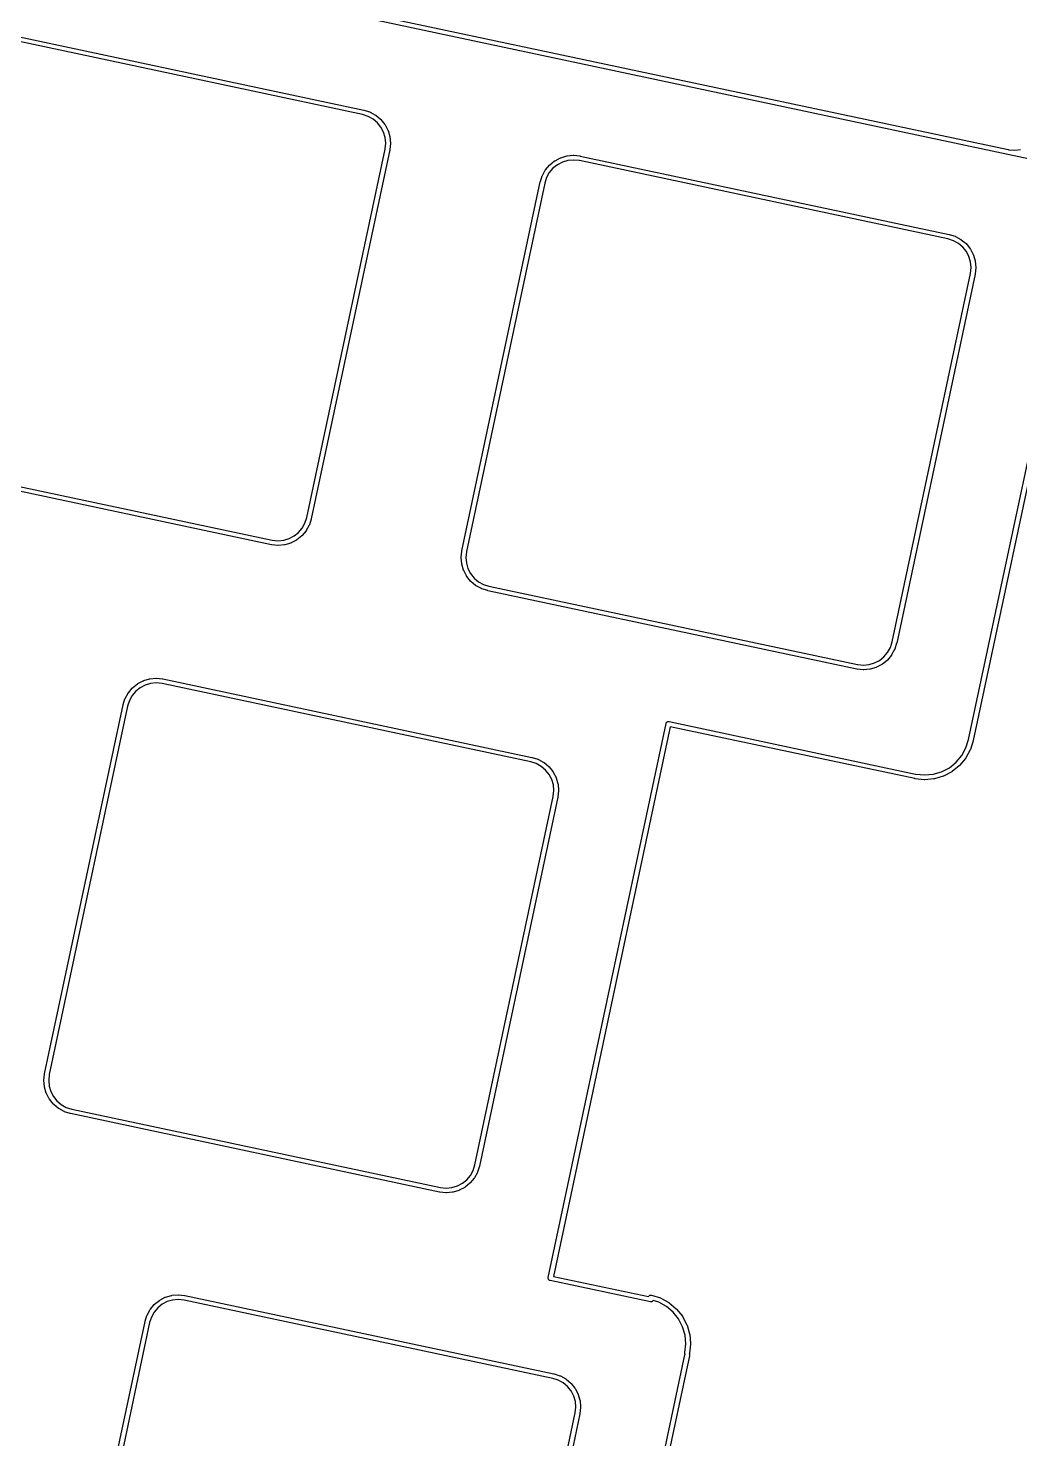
# Model space of a CAD drawing. Extents: x 59 to 2996, y -153 to 1402.
# Drawn here: x 623.4 to 654.97, y 485.63 to 530.54 of the extents above; entities that cross this region are included whole.
import ezdxf

# ---------------------------------------------------------------- set-up
doc = ezdxf.new("R2010")
doc.units = 0
doc.layers.add('BLACK', color=7, linetype='CONTINUOUS')

msp = doc.modelspace()

# ---------------------------------------------------------------- linework, layer by layer
at = {"layer": 'BLACK', "linetype": 'Continuous'}
for p, q in [((655.783, 526.269), (578.992, 542.592)), ((622.313, 533.537), (654.598, 526.674)), ((622.339, 530.432), (634.084, 527.935)), ((634.046, 527.79), (622.312, 530.284)), ((634.222, 527.734), (634.046, 527.79)), ((634.084, 527.935), (634.09, 527.933)), ((634.09, 527.933), (634.274, 527.875)), ((634.38, 527.647), (634.222, 527.734)), ((634.274, 527.875), (634.274, 527.875)), ((634.274, 527.875), (634.274, 527.875)), ((634.274, 527.875), (634.275, 527.875)), ((634.275, 527.875), (634.281, 527.872)), ((634.281, 527.872), (634.287, 527.869)), ((634.287, 527.869), (634.458, 527.775)), ((634.458, 527.775), (634.459, 527.775)), ((634.459, 527.775), (634.465, 527.771)), ((634.465, 527.771), (634.471, 527.767)), ((634.471, 527.767), (634.62, 527.641)), ((634.518, 527.531), (634.38, 527.647)), ((634.631, 527.391), (634.518, 527.531)), ((634.62, 527.641), (634.62, 527.641)), ((634.62, 527.641), (634.62, 527.641)), ((634.62, 527.641), (634.621, 527.641)), ((634.621, 527.641), (634.626, 527.636)), ((634.626, 527.636), (634.63, 527.631)), ((634.63, 527.631), (634.753, 527.479)), ((634.715, 527.231), (634.631, 527.391)), ((634.753, 527.479), (634.753, 527.479)), ((634.753, 527.479), (634.753, 527.479)), ((634.753, 527.479), (634.753, 527.478)), ((634.753, 527.478), (634.757, 527.472)), ((634.757, 527.472), (634.761, 527.467)), ((634.761, 527.467), (634.851, 527.294)), ((634.851, 527.294), (634.851, 527.294)), ((634.851, 527.294), (634.851, 527.294)), ((634.851, 527.294), (634.851, 527.293)), ((634.851, 527.293), (634.854, 527.286)), ((634.854, 527.286), (634.856, 527.28)), ((634.856, 527.28), (634.912, 527.093)), ((634.766, 527.058), (634.715, 527.231)), ((634.763, 526.695), (634.782, 526.878)), ((634.782, 526.878), (634.766, 527.058)), ((634.912, 527.093), (634.912, 527.093)), ((634.912, 527.093), (634.912, 527.093)), ((634.912, 527.093), (634.912, 527.092)), ((634.912, 527.092), (634.913, 527.085)), ((634.932, 526.87), (634.912, 526.675)), ((634.913, 527.085), (634.914, 527.079)), ((634.914, 527.079), (634.932, 526.884)), ((634.932, 526.884), (634.932, 526.884)), ((634.932, 526.884), (634.932, 526.884)), ((634.932, 526.884), (634.932, 526.883)), ((634.932, 526.883), (634.932, 526.876)), ((634.932, 526.876), (634.932, 526.87)), ((632.268, 514.958), (634.762, 526.692)), ((634.91, 526.664), (632.413, 514.919)), ((634.762, 526.692), (634.763, 526.695)), ((634.911, 526.671), (634.91, 526.668)), ((634.91, 526.668), (634.91, 526.665)), ((634.91, 526.665), (634.91, 526.664)), ((634.912, 526.675), (634.911, 526.674)), ((634.911, 526.674), (634.911, 526.671)), ((640.171, 526.322), (640.344, 526.412)), ((640.344, 526.412), (640.345, 526.413)), ((640.345, 526.413), (640.351, 526.415)), ((640.351, 526.415), (640.358, 526.418)), ((640.358, 526.418), (640.545, 526.473)), ((640.545, 526.473), (640.545, 526.473)), ((640.545, 526.473), (640.546, 526.473)), ((640.546, 526.473), (640.552, 526.474)), ((640.552, 526.474), (640.559, 526.476)), ((640.559, 526.476), (640.753, 526.493)), ((640.753, 526.493), (640.753, 526.493)), ((640.753, 526.493), (640.753, 526.493)), ((640.753, 526.493), (640.755, 526.493)), ((640.755, 526.493), (640.761, 526.493)), ((640.761, 526.493), (640.768, 526.493)), ((640.768, 526.493), (640.962, 526.473)), ((640.962, 526.473), (640.963, 526.473)), ((640.963, 526.473), (640.966, 526.472)), ((640.966, 526.472), (640.97, 526.472)), ((640.97, 526.472), (640.973, 526.471)), ((640.973, 526.471), (640.973, 526.471)), ((640.973, 526.471), (652.718, 523.974)), ((654.598, 526.674), (654.621, 526.67)), ((654.621, 526.67), (654.804, 526.654)), ((654.804, 526.654), (654.987, 526.675)), ((639.768, 525.849), (639.862, 526.02)), ((639.862, 526.02), (639.863, 526.021)), ((639.862, 526.02), (639.862, 526.02)), ((639.862, 526.02), (639.862, 526.02)), ((639.863, 526.021), (639.867, 526.026)), ((639.867, 526.026), (639.871, 526.032)), ((639.871, 526.032), (639.996, 526.181)), ((639.99, 525.941), (639.903, 525.783)), ((640.106, 526.079), (639.99, 525.941)), ((639.996, 526.181), (639.997, 526.182)), ((639.997, 526.182), (640.002, 526.187)), ((640.002, 526.187), (640.007, 526.191)), ((640.007, 526.191), (640.159, 526.314)), ((640.247, 526.192), (640.106, 526.079)), ((640.159, 526.314), (640.16, 526.314)), ((640.16, 526.314), (640.165, 526.318)), ((640.165, 526.318), (640.171, 526.322)), ((640.407, 526.276), (640.247, 526.192)), ((640.58, 526.327), (640.407, 526.276)), ((640.76, 526.343), (640.58, 526.327)), ((640.943, 526.324), (640.76, 526.343)), ((640.946, 526.323), (640.943, 526.324)), ((652.68, 523.829), (640.946, 526.323)), ((637.206, 513.901), (639.703, 525.646)), ((639.848, 525.607), (637.354, 513.874)), ((639.703, 525.646), (639.706, 525.656)), ((639.706, 525.656), (639.763, 525.835)), ((639.706, 525.656), (639.706, 525.656)), ((639.763, 525.836), (639.766, 525.842)), ((639.763, 525.835), (639.763, 525.836)), ((639.763, 525.835), (639.763, 525.835)), ((639.763, 525.835), (639.763, 525.835)), ((639.766, 525.842), (639.768, 525.849)), ((639.903, 525.783), (639.848, 525.607)), ((653.338, 507.895), (656.884, 524.578)), ((657.032, 524.551), (653.483, 507.857)), ((652.855, 523.773), (652.68, 523.829)), ((652.718, 523.974), (652.722, 523.973)), ((652.722, 523.973), (652.722, 523.973)), ((652.722, 523.973), (652.908, 523.914)), ((653.013, 523.687), (652.855, 523.773)), ((652.908, 523.914), (652.908, 523.914)), ((652.908, 523.914), (652.908, 523.914)), ((652.908, 523.914), (652.909, 523.914)), ((652.909, 523.914), (652.915, 523.911)), ((652.915, 523.911), (652.921, 523.908)), ((652.921, 523.908), (653.092, 523.814)), ((653.152, 523.571), (653.013, 523.687)), ((653.092, 523.814), (653.092, 523.814)), ((653.092, 523.814), (653.092, 523.814)), ((653.092, 523.814), (653.093, 523.814)), ((653.093, 523.814), (653.099, 523.81)), ((653.099, 523.81), (653.104, 523.806)), ((653.104, 523.806), (653.254, 523.681)), ((653.254, 523.681), (653.255, 523.68)), ((653.255, 523.68), (653.259, 523.675)), ((653.259, 523.675), (653.264, 523.67)), ((653.265, 523.43), (653.152, 523.571)), ((653.264, 523.67), (653.386, 523.518)), ((653.348, 523.27), (653.265, 523.43)), ((653.399, 523.097), (653.348, 523.27)), ((653.386, 523.518), (653.386, 523.518)), ((653.386, 523.518), (653.386, 523.518)), ((653.386, 523.518), (653.387, 523.517)), ((653.387, 523.517), (653.391, 523.512)), ((653.391, 523.512), (653.394, 523.506)), ((653.394, 523.506), (653.485, 523.333)), ((653.485, 523.333), (653.485, 523.333)), ((653.485, 523.333), (653.485, 523.333)), ((653.485, 523.333), (653.485, 523.332)), ((653.485, 523.332), (653.488, 523.326)), ((653.488, 523.326), (653.49, 523.319)), ((653.49, 523.319), (653.545, 523.132)), ((653.396, 522.734), (653.416, 522.917)), ((653.416, 522.917), (653.399, 523.097)), ((653.545, 523.132), (653.546, 523.131)), ((653.566, 522.909), (653.545, 522.715)), ((653.546, 523.131), (653.547, 523.124)), ((653.547, 523.124), (653.548, 523.118)), ((653.548, 523.118), (653.566, 522.923)), ((653.566, 522.923), (653.566, 522.923)), ((653.566, 522.923), (653.566, 522.923)), ((653.566, 522.923), (653.566, 522.922)), ((653.566, 522.922), (653.566, 522.916)), ((653.566, 522.916), (653.566, 522.909)), ((650.902, 510.998), (653.396, 522.732)), ((653.543, 522.704), (651.047, 510.959)), ((653.396, 522.732), (653.396, 522.734)), ((653.544, 522.707), (653.543, 522.704)), ((653.543, 522.704), (653.543, 522.704)), ((653.545, 522.714), (653.544, 522.71)), ((653.544, 522.71), (653.544, 522.707)), ((653.545, 522.715), (653.545, 522.714)), ((631.143, 514.095), (619.398, 516.591)), ((619.436, 516.736), (631.17, 514.242)), ((632.125, 514.624), (632.212, 514.782)), ((632.212, 514.782), (632.268, 514.958)), ((632.347, 514.716), (632.253, 514.546)), ((632.35, 514.723), (632.347, 514.716)), ((632.353, 514.729), (632.35, 514.723)), ((632.41, 514.909), (632.353, 514.73)), ((632.353, 514.73), (632.353, 514.73)), ((632.353, 514.73), (632.353, 514.73)), ((632.353, 514.73), (632.353, 514.729)), ((632.413, 514.919), (632.41, 514.909)), ((632.41, 514.909), (632.41, 514.909)), ((631.17, 514.242), (631.173, 514.242)), ((631.173, 514.242), (631.356, 514.222)), ((631.536, 514.239), (631.709, 514.29)), ((631.709, 514.29), (631.869, 514.373)), ((631.945, 514.244), (631.772, 514.153)), ((631.869, 514.373), (632.009, 514.486)), ((631.95, 514.248), (631.945, 514.244)), ((631.956, 514.251), (631.95, 514.248)), ((631.957, 514.252), (631.956, 514.251)), ((632.109, 514.374), (631.957, 514.252)), ((631.957, 514.252), (631.957, 514.252)), ((631.957, 514.252), (631.957, 514.252)), ((632.009, 514.486), (632.125, 514.624)), ((632.114, 514.379), (632.109, 514.374)), ((632.119, 514.384), (632.114, 514.379)), ((632.12, 514.384), (632.119, 514.384)), ((632.245, 514.534), (632.12, 514.384)), ((632.12, 514.384), (632.12, 514.384)), ((632.12, 514.384), (632.12, 514.384)), ((632.249, 514.539), (632.245, 514.534)), ((632.253, 514.545), (632.249, 514.539)), ((632.253, 514.546), (632.253, 514.546)), ((632.253, 514.546), (632.253, 514.546)), ((632.253, 514.546), (632.253, 514.545)), ((631.146, 514.094), (631.143, 514.095)), ((631.143, 514.095), (631.143, 514.095)), ((631.149, 514.094), (631.146, 514.094)), ((631.152, 514.093), (631.149, 514.094)), ((631.153, 514.093), (631.152, 514.093)), ((631.348, 514.072), (631.153, 514.093)), ((631.354, 514.072), (631.348, 514.072)), ((631.361, 514.072), (631.354, 514.072)), ((631.356, 514.222), (631.536, 514.239)), ((631.362, 514.072), (631.361, 514.072)), ((631.557, 514.09), (631.362, 514.072)), ((631.362, 514.072), (631.362, 514.072)), ((631.362, 514.072), (631.362, 514.072)), ((631.563, 514.091), (631.557, 514.09)), ((631.57, 514.092), (631.563, 514.091)), ((631.571, 514.093), (631.57, 514.092)), ((631.758, 514.148), (631.571, 514.093)), ((631.571, 514.093), (631.571, 514.093)), ((631.571, 514.093), (631.571, 514.093)), ((631.764, 514.15), (631.758, 514.148)), ((631.771, 514.153), (631.764, 514.15)), ((631.772, 514.153), (631.771, 514.153)), ((631.772, 514.153), (631.772, 514.153)), ((631.772, 514.153), (631.772, 514.153)), ((637.184, 513.696), (637.204, 513.89)), ((637.204, 513.891), (637.205, 513.894)), ((637.204, 513.89), (637.204, 513.891)), ((637.205, 513.898), (637.206, 513.901)), ((637.205, 513.894), (637.205, 513.898)), ((637.206, 513.901), (637.206, 513.901)), ((637.353, 513.871), (637.334, 513.688)), ((637.354, 513.874), (637.353, 513.871)), ((637.354, 513.874), (637.354, 513.874)), ((637.184, 513.689), (637.184, 513.696)), ((637.184, 513.682), (637.184, 513.689)), ((637.184, 513.681), (637.184, 513.682)), ((637.201, 513.487), (637.184, 513.681)), ((637.184, 513.681), (637.184, 513.681)), ((637.184, 513.681), (637.184, 513.681)), ((637.203, 513.48), (637.201, 513.487)), ((637.204, 513.474), (637.203, 513.48)), ((637.204, 513.473), (637.204, 513.474)), ((637.259, 513.285), (637.204, 513.473)), ((637.334, 513.688), (637.35, 513.508)), ((637.35, 513.508), (637.401, 513.335)), ((637.262, 513.279), (637.259, 513.285)), ((637.264, 513.273), (637.262, 513.279)), ((637.265, 513.272), (637.264, 513.273)), ((637.355, 513.099), (637.265, 513.272)), ((637.265, 513.272), (637.265, 513.272)), ((637.265, 513.272), (637.265, 513.272)), ((637.359, 513.093), (637.355, 513.099)), ((637.362, 513.087), (637.359, 513.093)), ((637.363, 513.087), (637.362, 513.087)), ((637.485, 512.935), (637.363, 513.087)), ((637.363, 513.087), (637.363, 513.087)), ((637.363, 513.087), (637.363, 513.087)), ((637.401, 513.335), (637.485, 513.175)), ((637.485, 513.175), (637.598, 513.034)), ((637.49, 512.93), (637.485, 512.935)), ((637.495, 512.925), (637.49, 512.93)), ((637.496, 512.924), (637.495, 512.925)), ((637.645, 512.799), (637.496, 512.924)), ((637.496, 512.924), (637.496, 512.924)), ((637.496, 512.924), (637.496, 512.924)), ((637.598, 513.034), (637.736, 512.918)), ((637.736, 512.918), (637.894, 512.831)), ((637.651, 512.795), (637.645, 512.799)), ((637.656, 512.791), (637.651, 512.795)), ((637.657, 512.79), (637.656, 512.791)), ((637.828, 512.696), (637.657, 512.79)), ((637.657, 512.79), (637.657, 512.79)), ((637.835, 512.694), (637.828, 512.696)), ((637.841, 512.691), (637.835, 512.694)), ((637.842, 512.691), (637.841, 512.691)), ((638.028, 512.632), (637.842, 512.691)), ((637.842, 512.691), (637.842, 512.691)), ((637.842, 512.691), (637.842, 512.691)), ((637.894, 512.831), (638.07, 512.776)), ((638.031, 512.63), (638.028, 512.632)), ((638.028, 512.632), (638.028, 512.632)), ((649.776, 510.134), (638.031, 512.63)), ((638.07, 512.776), (649.804, 510.281)), ((650.643, 510.526), (650.759, 510.664)), ((650.759, 510.664), (650.846, 510.822)), ((650.846, 510.822), (650.902, 510.998)), ((650.981, 510.756), (650.887, 510.585)), ((650.984, 510.762), (650.981, 510.756)), ((650.986, 510.769), (650.984, 510.762)), ((650.987, 510.77), (650.986, 510.769)), ((651.046, 510.956), (650.987, 510.77)), ((650.987, 510.77), (650.987, 510.77)), ((650.987, 510.77), (650.987, 510.77)), ((651.047, 510.959), (651.046, 510.956)), ((651.046, 510.956), (651.046, 510.956)), ((649.804, 510.281), (649.807, 510.281)), ((649.807, 510.281), (649.99, 510.262)), ((649.99, 510.262), (650.169, 510.278)), ((650.169, 510.278), (650.343, 510.329)), ((650.343, 510.329), (650.502, 510.413)), ((650.578, 510.283), (650.405, 510.193)), ((650.502, 510.413), (650.643, 510.526)), ((650.584, 510.287), (650.578, 510.283)), ((650.59, 510.29), (650.584, 510.287)), ((650.591, 510.291), (650.59, 510.29)), ((650.743, 510.413), (650.591, 510.291)), ((650.591, 510.291), (650.591, 510.291)), ((650.591, 510.291), (650.591, 510.291)), ((650.748, 510.418), (650.743, 510.413)), ((650.753, 510.423), (650.748, 510.418)), ((650.879, 510.573), (650.753, 510.424)), ((650.753, 510.424), (650.753, 510.424)), ((650.753, 510.424), (650.753, 510.424)), ((650.753, 510.424), (650.753, 510.423)), ((650.883, 510.579), (650.879, 510.573)), ((650.886, 510.584), (650.883, 510.579)), ((650.887, 510.585), (650.886, 510.584)), ((650.887, 510.585), (650.887, 510.585)), ((650.887, 510.585), (650.887, 510.585)), ((626.891, 509.672), (627.064, 509.763)), ((627.064, 509.763), (627.065, 509.763)), ((627.065, 509.763), (627.071, 509.766)), ((627.071, 509.766), (627.078, 509.768)), ((627.078, 509.768), (627.265, 509.823)), ((627.265, 509.823), (627.266, 509.824)), ((627.266, 509.824), (627.272, 509.825)), ((627.272, 509.825), (627.279, 509.826)), ((627.279, 509.826), (627.473, 509.844)), ((627.473, 509.844), (627.473, 509.844)), ((627.473, 509.844), (627.473, 509.844)), ((627.473, 509.844), (627.475, 509.844)), ((627.475, 509.844), (627.481, 509.844)), ((627.481, 509.844), (627.488, 509.844)), ((627.488, 509.844), (627.682, 509.823)), ((627.682, 509.823), (627.683, 509.823)), ((627.683, 509.823), (627.686, 509.822)), ((627.686, 509.822), (627.69, 509.822)), ((627.69, 509.822), (627.693, 509.821)), ((627.693, 509.821), (627.693, 509.821)), ((627.693, 509.821), (639.438, 507.325)), ((649.78, 510.133), (649.776, 510.134)), ((649.776, 510.134), (649.776, 510.134)), ((649.783, 510.133), (649.78, 510.133)), ((649.786, 510.132), (649.783, 510.133)), ((649.787, 510.132), (649.786, 510.132)), ((649.981, 510.112), (649.787, 510.132)), ((649.988, 510.112), (649.981, 510.112)), ((649.995, 510.112), (649.988, 510.112)), ((649.996, 510.112), (649.995, 510.112)), ((650.19, 510.129), (649.996, 510.112)), ((649.996, 510.112), (649.996, 510.112)), ((649.996, 510.112), (649.996, 510.112)), ((650.197, 510.131), (650.19, 510.129)), ((650.204, 510.132), (650.197, 510.131)), ((650.205, 510.132), (650.204, 510.132)), ((650.392, 510.187), (650.205, 510.132)), ((650.205, 510.132), (650.205, 510.132)), ((650.398, 510.19), (650.392, 510.187)), ((650.405, 510.192), (650.398, 510.19)), ((650.405, 510.193), (650.405, 510.193)), ((650.405, 510.193), (650.405, 510.193)), ((650.405, 510.193), (650.405, 510.192)), ((626.488, 509.199), (626.582, 509.37)), ((626.582, 509.37), (626.583, 509.371)), ((626.582, 509.37), (626.582, 509.37)), ((626.582, 509.37), (626.582, 509.37)), ((626.583, 509.371), (626.587, 509.377)), ((626.587, 509.377), (626.591, 509.382)), ((626.591, 509.382), (626.716, 509.532)), ((626.826, 509.43), (626.71, 509.291)), ((626.716, 509.532), (626.717, 509.532)), ((626.717, 509.532), (626.722, 509.537)), ((626.722, 509.537), (626.727, 509.542)), ((626.727, 509.542), (626.879, 509.664)), ((626.967, 509.543), (626.826, 509.43)), ((626.879, 509.664), (626.88, 509.665)), ((626.88, 509.665), (626.885, 509.669)), ((626.885, 509.669), (626.891, 509.672)), ((627.127, 509.626), (626.967, 509.543)), ((627.3, 509.677), (627.127, 509.626)), ((627.48, 509.694), (627.3, 509.677)), ((627.663, 509.674), (627.48, 509.694)), ((627.666, 509.674), (627.663, 509.674)), ((639.4, 507.18), (627.666, 509.674)), ((623.926, 497.251), (626.423, 508.996)), ((626.568, 508.958), (624.074, 497.224)), ((626.423, 508.996), (626.426, 509.007)), ((626.426, 509.007), (626.483, 509.186)), ((626.426, 509.007), (626.426, 509.007)), ((626.483, 509.187), (626.486, 509.193)), ((626.483, 509.186), (626.483, 509.187)), ((626.483, 509.186), (626.483, 509.186)), ((626.483, 509.186), (626.483, 509.186)), ((626.486, 509.193), (626.488, 509.199)), ((626.623, 509.133), (626.568, 508.958)), ((626.71, 509.291), (626.623, 509.133)), ((643.707, 508.405), (643.709, 508.408)), ((643.707, 508.401), (643.707, 508.405)), ((643.709, 508.408), (643.712, 508.419)), ((643.709, 508.408), (643.709, 508.408)), ((643.712, 508.419), (643.719, 508.432)), ((643.719, 508.432), (643.729, 508.443)), ((643.729, 508.443), (643.74, 508.452)), ((643.74, 508.452), (643.753, 508.459)), ((643.753, 508.459), (643.767, 508.463)), ((643.767, 508.463), (643.782, 508.465)), ((643.782, 508.465), (643.793, 508.463)), ((643.793, 508.463), (643.793, 508.463)), ((643.793, 508.463), (643.797, 508.463)), ((643.797, 508.463), (643.8, 508.462)), ((643.8, 508.462), (651.647, 506.794)), ((639.957, 490.76), (643.707, 508.401)), ((643.839, 508.3), (640.119, 490.799)), ((651.62, 506.646), (643.839, 508.3)), ((653.119, 507.383), (653.253, 507.626)), ((653.388, 507.561), (653.247, 507.304)), ((653.253, 507.626), (653.338, 507.895)), ((653.391, 507.567), (653.388, 507.561)), ((653.394, 507.573), (653.391, 507.567)), ((653.482, 507.853), (653.394, 507.574)), ((653.394, 507.574), (653.394, 507.574)), ((653.394, 507.574), (653.394, 507.574)), ((653.394, 507.574), (653.394, 507.573)), ((653.483, 507.857), (653.482, 507.853)), ((653.482, 507.853), (653.482, 507.853)), ((639.575, 507.124), (639.4, 507.18)), ((639.438, 507.325), (639.442, 507.324)), ((639.442, 507.324), (639.442, 507.324)), ((639.442, 507.324), (639.628, 507.265)), ((639.733, 507.037), (639.575, 507.124)), ((639.628, 507.265), (639.628, 507.265)), ((639.628, 507.265), (639.628, 507.265)), ((639.628, 507.265), (639.629, 507.264)), ((639.629, 507.264), (639.635, 507.262)), ((639.635, 507.262), (639.641, 507.259)), ((639.641, 507.259), (639.812, 507.165)), ((639.812, 507.165), (639.812, 507.165)), ((639.812, 507.165), (639.812, 507.165)), ((639.812, 507.165), (639.813, 507.164)), ((639.813, 507.164), (639.819, 507.16)), ((639.819, 507.16), (639.824, 507.157)), ((639.824, 507.157), (639.974, 507.031)), ((652.724, 506.996), (652.94, 507.17)), ((653.04, 507.058), (652.812, 506.874)), ((652.94, 507.17), (653.119, 507.383)), ((653.045, 507.062), (653.04, 507.058)), ((653.05, 507.067), (653.045, 507.062)), ((653.051, 507.068), (653.05, 507.067)), ((653.239, 507.292), (653.051, 507.068)), ((653.051, 507.068), (653.051, 507.068)), ((653.051, 507.068), (653.051, 507.068)), ((653.243, 507.298), (653.239, 507.292)), ((653.247, 507.303), (653.243, 507.298)), ((653.247, 507.304), (653.247, 507.303)), ((639.872, 506.921), (639.733, 507.037)), ((639.985, 506.78), (639.872, 506.921)), ((639.974, 507.031), (639.974, 507.031)), ((639.974, 507.031), (639.974, 507.031)), ((639.974, 507.031), (639.975, 507.031)), ((639.975, 507.031), (639.979, 507.026)), ((639.979, 507.026), (639.984, 507.021)), ((639.984, 507.021), (640.106, 506.869)), ((640.068, 506.62), (639.985, 506.78)), ((640.119, 506.447), (640.068, 506.62)), ((640.106, 506.869), (640.106, 506.869)), ((640.106, 506.869), (640.106, 506.869)), ((640.106, 506.869), (640.107, 506.868)), ((640.107, 506.868), (640.111, 506.862)), ((640.111, 506.862), (640.114, 506.856)), ((640.114, 506.856), (640.205, 506.683)), ((640.205, 506.683), (640.205, 506.683)), ((640.205, 506.683), (640.205, 506.683)), ((640.205, 506.683), (640.205, 506.682)), ((640.205, 506.682), (640.208, 506.676)), ((640.208, 506.676), (640.21, 506.67)), ((640.21, 506.67), (640.265, 506.483)), ((651.627, 506.645), (651.62, 506.646)), ((651.62, 506.646), (651.62, 506.646)), ((651.63, 506.645), (651.627, 506.645)), ((651.633, 506.644), (651.63, 506.645)), ((651.634, 506.644), (651.633, 506.644)), ((651.925, 506.613), (651.634, 506.644)), ((651.647, 506.794), (651.654, 506.793)), ((651.654, 506.793), (651.934, 506.763)), ((651.932, 506.613), (651.925, 506.613)), ((651.939, 506.613), (651.932, 506.613)), ((651.934, 506.763), (652.211, 506.788)), ((651.94, 506.613), (651.939, 506.613)), ((652.232, 506.64), (651.94, 506.613)), ((651.94, 506.613), (651.94, 506.613)), ((651.94, 506.613), (651.94, 506.613)), ((652.211, 506.788), (652.477, 506.867)), ((652.238, 506.641), (652.232, 506.64)), ((652.245, 506.642), (652.238, 506.641)), ((652.246, 506.642), (652.245, 506.642)), ((652.527, 506.725), (652.246, 506.642)), ((652.477, 506.867), (652.724, 506.996)), ((652.533, 506.728), (652.527, 506.725)), ((652.539, 506.73), (652.533, 506.728)), ((652.54, 506.73), (652.539, 506.73)), ((652.8, 506.866), (652.54, 506.73)), ((652.54, 506.73), (652.54, 506.73)), ((652.54, 506.73), (652.54, 506.73)), ((652.805, 506.87), (652.8, 506.866)), ((652.811, 506.873), (652.805, 506.87)), ((652.812, 506.874), (652.811, 506.873)), ((652.812, 506.874), (652.812, 506.874)), ((652.812, 506.874), (652.812, 506.874)), ((640.116, 506.085), (640.136, 506.268)), ((640.136, 506.268), (640.119, 506.447)), ((640.265, 506.483), (640.266, 506.482)), ((640.286, 506.259), (640.265, 506.065)), ((640.266, 506.482), (640.267, 506.475)), ((640.267, 506.475), (640.268, 506.468)), ((640.268, 506.468), (640.286, 506.274)), ((640.286, 506.274), (640.286, 506.274)), ((640.286, 506.274), (640.286, 506.274)), ((640.286, 506.274), (640.286, 506.273)), ((640.286, 506.273), (640.286, 506.266)), ((640.286, 506.266), (640.286, 506.259)), ((637.622, 494.347), (640.116, 506.082)), ((640.263, 506.054), (637.767, 494.309)), ((640.116, 506.082), (640.116, 506.085)), ((640.264, 506.058), (640.263, 506.054)), ((640.263, 506.054), (640.263, 506.054)), ((640.265, 506.064), (640.264, 506.061)), ((640.264, 506.061), (640.264, 506.058)), ((640.265, 506.065), (640.265, 506.064)), ((623.904, 497.046), (623.924, 497.24)), ((623.924, 497.241), (623.925, 497.244)), ((623.924, 497.24), (623.924, 497.241)), ((623.925, 497.248), (623.926, 497.251)), ((623.925, 497.244), (623.925, 497.248)), ((623.926, 497.251), (623.926, 497.251)), ((624.073, 497.221), (624.054, 497.038)), ((624.074, 497.224), (624.073, 497.221)), ((623.904, 497.039), (623.904, 497.046)), ((623.904, 497.032), (623.904, 497.039)), ((623.904, 497.031), (623.904, 497.032)), ((623.921, 496.837), (623.904, 497.031)), ((623.904, 497.031), (623.904, 497.031)), ((623.904, 497.031), (623.904, 497.031)), ((623.923, 496.83), (623.921, 496.837)), ((623.924, 496.824), (623.923, 496.83)), ((623.924, 496.823), (623.924, 496.824)), ((623.979, 496.635), (623.924, 496.823)), ((624.054, 497.038), (624.07, 496.858)), ((624.07, 496.858), (624.121, 496.685)), ((623.982, 496.629), (623.979, 496.635)), ((623.984, 496.623), (623.982, 496.629)), ((623.985, 496.622), (623.984, 496.623)), ((624.075, 496.449), (623.985, 496.622)), ((623.985, 496.622), (623.985, 496.622)), ((623.985, 496.622), (623.985, 496.622)), ((624.079, 496.443), (624.075, 496.449)), ((624.082, 496.437), (624.079, 496.443)), ((624.083, 496.437), (624.082, 496.437)), ((624.205, 496.285), (624.083, 496.437)), ((624.083, 496.437), (624.083, 496.437)), ((624.083, 496.437), (624.083, 496.437)), ((624.121, 496.685), (624.205, 496.525)), ((624.205, 496.525), (624.318, 496.384)), ((624.21, 496.28), (624.205, 496.285)), ((624.215, 496.275), (624.21, 496.28)), ((624.318, 496.384), (624.456, 496.268)), ((624.216, 496.274), (624.215, 496.275)), ((624.365, 496.149), (624.216, 496.274)), ((624.216, 496.274), (624.216, 496.274)), ((624.216, 496.274), (624.216, 496.274)), ((624.371, 496.145), (624.365, 496.149)), ((624.376, 496.141), (624.371, 496.145)), ((624.377, 496.14), (624.376, 496.141)), ((624.548, 496.046), (624.377, 496.14)), ((624.377, 496.14), (624.377, 496.14)), ((624.377, 496.14), (624.377, 496.14)), ((624.456, 496.268), (624.614, 496.181)), ((624.555, 496.044), (624.548, 496.046)), ((624.561, 496.041), (624.555, 496.044)), ((624.562, 496.041), (624.561, 496.041)), ((624.741, 495.984), (624.562, 496.041)), ((624.562, 496.041), (624.562, 496.041)), ((624.562, 496.041), (624.562, 496.041)), ((624.614, 496.181), (624.79, 496.126)), ((624.751, 495.98), (624.741, 495.984)), ((624.741, 495.984), (624.741, 495.984)), ((636.496, 493.484), (624.751, 495.98)), ((624.79, 496.126), (636.524, 493.631)), ((637.479, 494.014), (637.566, 494.172)), ((637.566, 494.172), (637.622, 494.347)), ((637.701, 494.106), (637.607, 493.935)), ((637.704, 494.112), (637.701, 494.106)), ((637.706, 494.119), (637.704, 494.112)), ((637.707, 494.12), (637.706, 494.119)), ((637.766, 494.306), (637.707, 494.12)), ((637.707, 494.12), (637.707, 494.12)), ((637.707, 494.12), (637.707, 494.12)), ((637.767, 494.309), (637.766, 494.306)), ((637.766, 494.306), (637.766, 494.306)), ((636.524, 493.631), (636.527, 493.631)), ((636.527, 493.631), (636.71, 493.612)), ((636.71, 493.612), (636.889, 493.628)), ((636.889, 493.628), (637.063, 493.679)), ((637.063, 493.679), (637.222, 493.763)), ((637.298, 493.633), (637.125, 493.543)), ((637.222, 493.763), (637.363, 493.876)), ((637.304, 493.637), (637.298, 493.633)), ((637.31, 493.64), (637.304, 493.637)), ((637.311, 493.641), (637.31, 493.64)), ((637.463, 493.763), (637.311, 493.641)), ((637.311, 493.641), (637.311, 493.641)), ((637.311, 493.641), (637.311, 493.641)), ((637.363, 493.876), (637.479, 494.014)), ((637.468, 493.768), (637.463, 493.763)), ((637.473, 493.773), (637.468, 493.768)), ((637.599, 493.923), (637.473, 493.774)), ((637.473, 493.774), (637.473, 493.774)), ((637.473, 493.774), (637.473, 493.774)), ((637.473, 493.774), (637.473, 493.773)), ((637.603, 493.929), (637.599, 493.923)), ((637.606, 493.934), (637.603, 493.929)), ((637.607, 493.935), (637.606, 493.934)), ((637.607, 493.935), (637.607, 493.935)), ((637.607, 493.935), (637.607, 493.935)), ((636.5, 493.483), (636.496, 493.484)), ((636.496, 493.484), (636.496, 493.484)), ((636.503, 493.483), (636.5, 493.483)), ((636.506, 493.482), (636.503, 493.483)), ((636.507, 493.482), (636.506, 493.482)), ((636.701, 493.462), (636.507, 493.482)), ((636.708, 493.462), (636.701, 493.462)), ((636.715, 493.462), (636.708, 493.462)), ((636.716, 493.462), (636.715, 493.462)), ((636.91, 493.479), (636.716, 493.462)), ((636.716, 493.462), (636.716, 493.462)), ((636.716, 493.462), (636.716, 493.462)), ((636.917, 493.481), (636.91, 493.479)), ((636.924, 493.482), (636.917, 493.481)), ((636.925, 493.482), (636.924, 493.482)), ((637.112, 493.537), (636.925, 493.482)), ((637.118, 493.54), (637.112, 493.537)), ((637.125, 493.542), (637.118, 493.54)), ((637.125, 493.543), (637.125, 493.543)), ((637.125, 493.543), (637.125, 493.543)), ((637.125, 493.543), (637.125, 493.542)), ((639.955, 490.742), (639.956, 490.753)), ((639.956, 490.727), (639.955, 490.742)), ((639.956, 490.756), (639.957, 490.76)), ((639.956, 490.753), (639.956, 490.756)), ((639.956, 490.753), (639.956, 490.753)), ((639.96, 490.713), (639.956, 490.727)), ((639.967, 490.7), (639.96, 490.713)), ((639.976, 490.688), (639.967, 490.7)), ((639.987, 490.679), (639.976, 490.688)), ((640, 490.672), (639.987, 490.679)), ((640.014, 490.667), (640, 490.672)), ((640.018, 490.667), (640.014, 490.667)), ((643.211, 489.988), (640.018, 490.667)), ((640.119, 490.799), (643.151, 490.154)), ((627.427, 489.912), (627.579, 490.034)), ((627.579, 490.034), (627.58, 490.035)), ((627.58, 490.035), (627.585, 490.039)), ((627.585, 490.039), (627.591, 490.042)), ((627.591, 490.042), (627.764, 490.133)), ((627.827, 489.996), (627.667, 489.913)), ((627.764, 490.133), (627.764, 490.133)), ((627.764, 490.133), (627.764, 490.133)), ((627.764, 490.133), (627.765, 490.133)), ((627.765, 490.133), (627.771, 490.136)), ((627.771, 490.136), (627.778, 490.138)), ((627.778, 490.138), (627.965, 490.193)), ((628, 490.047), (627.827, 489.996)), ((627.965, 490.193), (627.966, 490.194)), ((627.966, 490.194), (627.972, 490.195)), ((627.972, 490.195), (627.979, 490.196)), ((627.979, 490.196), (628.173, 490.214)), ((628.18, 490.064), (628, 490.047)), ((628.173, 490.214), (628.173, 490.214)), ((628.173, 490.214), (628.173, 490.214)), ((628.173, 490.214), (628.175, 490.214)), ((628.175, 490.214), (628.181, 490.214)), ((628.363, 490.044), (628.18, 490.064)), ((628.181, 490.214), (628.188, 490.214)), ((628.188, 490.214), (628.382, 490.193)), ((628.366, 490.044), (628.363, 490.044)), ((640.1, 487.55), (628.366, 490.044)), ((628.382, 490.193), (628.383, 490.193)), ((628.383, 490.193), (628.386, 490.192)), ((628.386, 490.192), (628.39, 490.192)), ((628.39, 490.192), (628.393, 490.191)), ((628.393, 490.191), (628.393, 490.191)), ((628.393, 490.191), (640.138, 487.695)), ((643.151, 490.154), (643.157, 490.167)), ((643.157, 490.167), (643.165, 490.179)), ((643.165, 490.179), (643.176, 490.189)), ((643.176, 490.189), (643.188, 490.197)), ((643.188, 490.197), (643.202, 490.203)), ((643.202, 490.203), (643.216, 490.205)), ((643.216, 490.205), (643.231, 490.205)), ((643.231, 490.205), (643.245, 490.202)), ((643.25, 489.992), (643.236, 489.988)), ((643.245, 490.202), (643.524, 490.114)), ((643.264, 489.999), (643.25, 489.992)), ((643.275, 490.008), (643.264, 489.999)), ((643.285, 490.019), (643.275, 490.008)), ((643.291, 490.03), (643.285, 490.019)), ((643.472, 489.973), (643.291, 490.03)), ((643.524, 490.114), (643.524, 490.114)), ((643.524, 490.114), (643.524, 490.114)), ((643.524, 490.114), (643.525, 490.113)), ((643.525, 490.113), (643.531, 490.111)), ((643.531, 490.111), (643.538, 490.108)), ((643.538, 490.108), (643.794, 489.967)), ((627.126, 489.377), (627.183, 489.556)), ((627.183, 489.557), (627.186, 489.563)), ((627.183, 489.556), (627.183, 489.557)), ((627.183, 489.556), (627.183, 489.556)), ((627.183, 489.556), (627.183, 489.556)), ((627.186, 489.563), (627.188, 489.569)), ((627.188, 489.569), (627.282, 489.74)), ((627.282, 489.74), (627.283, 489.741)), ((627.282, 489.74), (627.282, 489.74)), ((627.282, 489.74), (627.282, 489.74)), ((627.283, 489.741), (627.287, 489.747)), ((627.287, 489.747), (627.291, 489.752)), ((627.291, 489.752), (627.416, 489.902)), ((627.41, 489.661), (627.323, 489.503)), ((627.526, 489.8), (627.41, 489.661)), ((627.416, 489.902), (627.416, 489.902)), ((627.416, 489.902), (627.416, 489.902)), ((627.416, 489.902), (627.417, 489.902)), ((627.417, 489.902), (627.422, 489.907)), ((627.422, 489.907), (627.427, 489.912)), ((627.667, 489.913), (627.526, 489.8)), ((643.222, 489.987), (643.211, 489.988)), ((643.236, 489.988), (643.222, 489.987)), ((643.716, 489.839), (643.472, 489.973)), ((643.929, 489.66), (643.716, 489.839)), ((643.794, 489.967), (643.795, 489.966)), ((643.795, 489.966), (643.801, 489.962)), ((643.801, 489.962), (643.806, 489.959)), ((643.806, 489.959), (644.031, 489.77)), ((644.103, 489.444), (643.929, 489.66)), ((644.031, 489.77), (644.031, 489.77)), ((644.031, 489.77), (644.031, 489.77)), ((644.031, 489.77), (644.031, 489.77)), ((644.031, 489.77), (644.036, 489.765)), ((644.036, 489.765), (644.041, 489.76)), ((644.041, 489.76), (644.224, 489.532)), ((624.626, 477.621), (627.123, 489.366)), ((627.268, 489.328), (624.774, 477.594)), ((627.123, 489.366), (627.126, 489.377)), ((627.323, 489.503), (627.268, 489.328)), ((644.232, 489.197), (644.103, 489.444)), ((644.224, 489.532), (644.225, 489.531)), ((644.225, 489.531), (644.229, 489.525)), ((644.229, 489.525), (644.232, 489.52)), ((644.232, 489.52), (644.368, 489.26)), ((644.31, 488.93), (644.232, 489.197)), ((644.368, 489.26), (644.368, 489.26)), ((644.368, 489.26), (644.368, 489.26)), ((644.368, 489.26), (644.368, 489.259)), ((644.368, 489.259), (644.371, 489.253)), ((644.371, 489.253), (644.373, 489.247)), ((644.373, 489.247), (644.456, 488.966)), ((644.306, 488.373), (644.335, 488.654)), ((644.335, 488.654), (644.31, 488.93)), ((644.485, 488.645), (644.455, 488.354)), ((644.456, 488.966), (644.456, 488.965)), ((644.456, 488.965), (644.458, 488.958)), ((644.458, 488.958), (644.459, 488.951)), ((644.459, 488.951), (644.485, 488.66)), ((644.485, 488.66), (644.485, 488.66)), ((644.485, 488.66), (644.485, 488.66)), ((644.485, 488.66), (644.485, 488.659)), ((644.485, 488.659), (644.485, 488.652)), ((644.485, 488.652), (644.485, 488.645)), ((640.657, 471.138), (644.305, 488.302)), ((644.452, 488.271), (640.819, 471.177)), ((644.303, 488.352), (644.304, 488.367)), ((644.304, 488.338), (644.303, 488.352)), ((644.304, 488.367), (644.306, 488.373)), ((644.308, 488.324), (644.304, 488.338)), ((644.305, 488.302), (644.309, 488.313)), ((644.311, 488.318), (644.308, 488.324)), ((644.309, 488.313), (644.311, 488.318)), ((644.446, 488.321), (644.444, 488.318)), ((644.444, 488.318), (644.448, 488.311)), ((644.451, 488.335), (644.446, 488.321)), ((644.448, 488.311), (644.452, 488.297)), ((644.453, 488.347), (644.451, 488.336)), ((644.451, 488.336), (644.451, 488.335)), ((644.452, 488.297), (644.453, 488.282)), ((644.453, 488.282), (644.452, 488.271)), ((644.454, 488.35), (644.453, 488.347)), ((644.455, 488.354), (644.454, 488.353)), ((644.454, 488.353), (644.454, 488.35)), ((640.275, 487.494), (640.1, 487.55)), ((640.138, 487.695), (640.142, 487.694)), ((640.142, 487.694), (640.142, 487.694)), ((640.142, 487.694), (640.328, 487.635)), ((640.433, 487.407), (640.275, 487.494)), ((640.328, 487.635), (640.328, 487.635)), ((640.328, 487.635), (640.328, 487.635)), ((640.328, 487.635), (640.329, 487.634)), ((640.329, 487.634), (640.335, 487.632)), ((640.335, 487.632), (640.341, 487.629)), ((640.341, 487.629), (640.512, 487.535)), ((640.572, 487.291), (640.433, 487.407)), ((640.512, 487.535), (640.512, 487.535)), ((640.512, 487.535), (640.512, 487.535)), ((640.512, 487.535), (640.513, 487.534)), ((640.513, 487.534), (640.519, 487.53)), ((640.519, 487.53), (640.524, 487.527)), ((640.524, 487.527), (640.674, 487.401)), ((640.674, 487.401), (640.675, 487.401)), ((640.675, 487.401), (640.679, 487.396)), ((640.679, 487.396), (640.684, 487.391)), ((640.684, 487.391), (640.806, 487.239)), ((640.685, 487.15), (640.572, 487.291)), ((640.768, 486.99), (640.685, 487.15)), ((640.819, 486.817), (640.768, 486.99)), ((640.806, 487.239), (640.806, 487.239)), ((640.806, 487.239), (640.806, 487.239)), ((640.806, 487.239), (640.807, 487.238)), ((640.807, 487.238), (640.811, 487.232)), ((640.811, 487.232), (640.814, 487.226)), ((640.814, 487.226), (640.905, 487.053)), ((640.905, 487.053), (640.905, 487.053)), ((640.905, 487.053), (640.905, 487.053)), ((640.905, 487.053), (640.905, 487.052)), ((640.905, 487.052), (640.908, 487.046)), ((640.908, 487.046), (640.91, 487.04)), ((640.91, 487.04), (640.965, 486.853)), ((640.965, 486.853), (640.966, 486.852)), ((640.966, 486.852), (640.967, 486.845)), ((640.967, 486.845), (640.968, 486.838)), ((638.322, 474.717), (640.816, 486.452)), ((640.963, 486.424), (638.467, 474.679)), ((640.816, 486.455), (640.836, 486.638)), ((640.816, 486.452), (640.816, 486.455)), ((640.836, 486.638), (640.819, 486.817)), ((640.964, 486.428), (640.963, 486.424)), ((640.963, 486.424), (640.963, 486.424)), ((640.965, 486.434), (640.964, 486.431)), ((640.964, 486.431), (640.964, 486.428)), ((640.986, 486.629), (640.965, 486.435)), ((640.965, 486.435), (640.965, 486.434)), ((640.968, 486.838), (640.986, 486.644)), ((640.986, 486.644), (640.986, 486.644)), ((640.986, 486.644), (640.986, 486.644)), ((640.986, 486.644), (640.986, 486.643)), ((640.986, 486.643), (640.986, 486.636)), ((640.986, 486.636), (640.986, 486.629))]:
    msp.add_line(p, q, dxfattribs=at)

doc.saveas('drawing.dxf')
